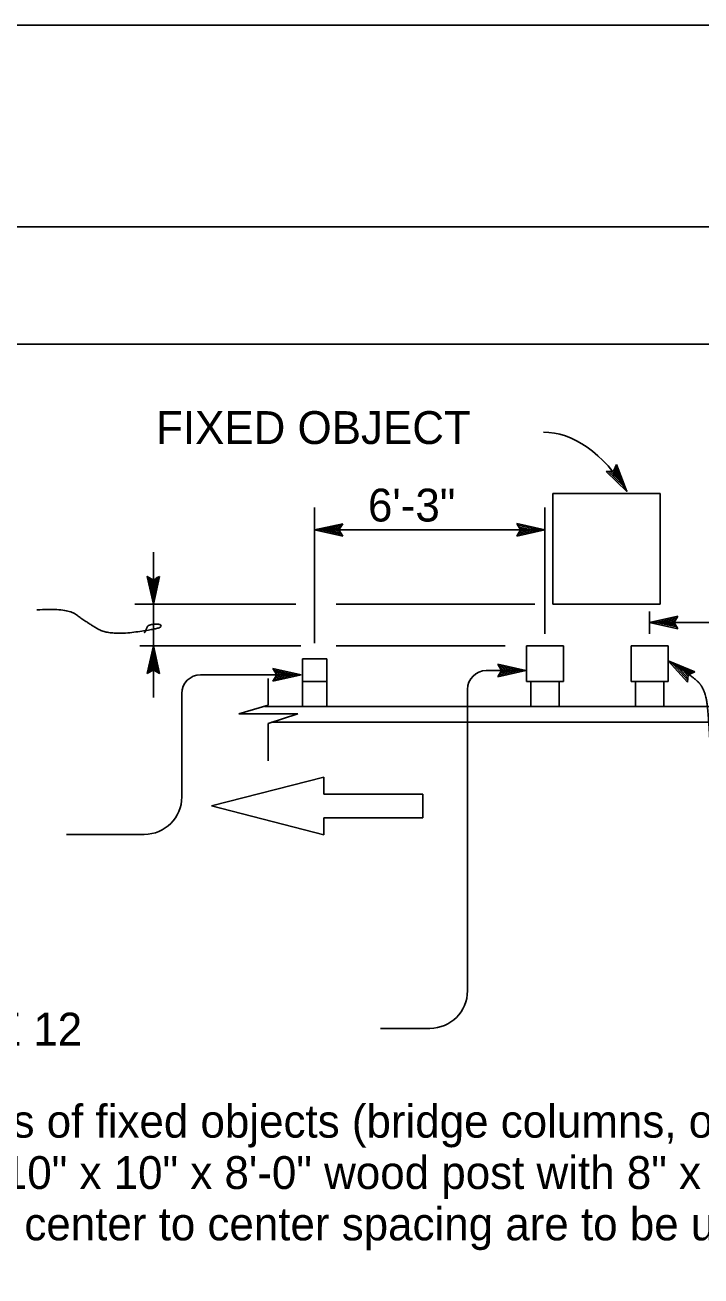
# Model space of a CAD drawing. Extents: x -893 to 867, y -474 to 712.
# Drawn here: x -620.5 to -476.4, y 445.5 to 712 of the extents above; entities that cross this region are included whole.
import ezdxf

# ---------------------------------------------------------------- set-up
doc = ezdxf.new("R2010")
doc.units = 0
for name, color, linetype in [('10 Sheet Format', 7, 'Continuous'), ('56 Stage 3 Anno', 7, 'Continuous'), ('57 Undefined', 7, 'Continuous'), ('60 Nongeo Data', 7, 'Continuous')]:
    doc.layers.add(name, color=color, linetype=linetype)

msp = doc.modelspace()

# ---------------------------------------------------------------- linework, layer by layer
at = {"layer": '10 Sheet Format'}
msp.add_line((-813.45, 643.96), (811.55, 643.96), dxfattribs=at)
for points in [[(-893.45, -474.04), (866.55, -474.04), (866.55, 711.96), (-893.45, 711.96)], [(-863.43, 668.96), (836.57, 668.96), (836.57, -431.04), (-863.43, -431.04)], [(-863.43, 668.96), (836.57, 668.96), (836.57, -431.04), (-863.43, -431.04)]]:
    msp.add_lwpolyline(points, close=True, dxfattribs=at)
at = {"layer": '56 Stage 3 Anno'}
for p, q in [((-494.4, 618.32), (-495.06, 616.92)), ((-492.17, 612.6), (-494.4, 618.32)), ((-494.4, 618.32), (-494.4, 618.32)), ((-495.06, 616.92), (-496.62, 616.84)), ((-496.62, 616.84), (-496.62, 616.84)), ((-496.62, 616.84), (-492.17, 612.6)), ((-496.2, 616.86), (-492.94, 613.74)), ((-495.77, 616.86), (-493.71, 614.89)), ((-495.39, 616.91), (-494.48, 616.04)), ((-494.48, 616.04), (-494.93, 617.19)), ((-493.71, 614.89), (-494.76, 617.59)), ((-492.94, 613.76), (-494.57, 617.93)), ((-492.17, 612.6), (-492.17, 612.6)), ((-558.76, 580.27), (-558.76, 609.14)), ((-509.65, 582.29), (-509.65, 609.14)), ((-558.76, 604.4), (-552.76, 605.73)), ((-557.36, 604.4), (-552.99, 605.37)), ((-555.99, 604.4), (-553.17, 605.02)), ((-552.76, 605.73), (-553.56, 604.4)), ((-552.76, 605.73), (-552.76, 605.73)), ((-514.85, 604.4), (-515.65, 605.74)), ((-515.65, 605.74), (-515.65, 605.74)), ((-515.65, 605.74), (-509.65, 604.4)), ((-515.44, 605.38), (-511.03, 604.4)), ((-515.2, 605.02), (-512.42, 604.4)), ((-558.76, 604.4), (-509.65, 604.4)), ((-552.76, 603.06), (-558.76, 604.4)), ((-558.76, 604.4), (-558.76, 604.4)), ((-552.97, 603.42), (-557.38, 604.4)), ((-553.21, 603.78), (-555.99, 604.4)), ((-554.61, 604.4), (-553.4, 604.66)), ((-553.38, 604.12), (-554.61, 604.4)), ((-553.56, 604.4), (-552.76, 603.06)), ((-552.76, 603.06), (-552.76, 603.06)), ((-509.65, 604.4), (-515.65, 603.07)), ((-515.65, 603.07), (-514.85, 604.4)), ((-515.65, 603.07), (-515.65, 603.07)), ((-511.04, 604.4), (-515.42, 603.43)), ((-512.42, 604.4), (-515.24, 603.78)), ((-515.03, 604.68), (-513.8, 604.4)), ((-513.8, 604.4), (-515.01, 604.14)), ((-509.65, 604.4), (-509.65, 604.4)), ((-593.12, 588.6), (-593.12, 599.64)), ((-597.07, 588.6), (-562.75, 588.6)), ((-593.12, 588.6), (-593.12, 579.72)), ((-554.18, 588.6), (-511.84, 588.6)), ((-487.34, 582.29), (-487.34, 587.03)), ((-487.34, 584.7), (-481.34, 586.03)), ((-481.34, 583.36), (-487.34, 584.7)), ((-487.34, 584.7), (-487.34, 584.7)), ((-487.34, 584.7), (-461.36, 584.7)), ((-481.55, 583.72), (-485.96, 584.7)), ((-485.94, 584.71), (-481.57, 585.67)), ((-484.57, 584.7), (-481.75, 585.33)), ((-481.79, 584.08), (-484.57, 584.7)), ((-483.19, 584.7), (-481.98, 584.97)), ((-481.96, 584.42), (-483.19, 584.7)), ((-481.34, 586.03), (-482.14, 584.7)), ((-482.14, 584.7), (-481.34, 583.36)), ((-481.34, 586.03), (-481.34, 586.03)), ((-481.34, 583.36), (-481.34, 583.36)), ((-596, 579.72), (-561.68, 579.72)), ((-593.12, 568.69), (-593.12, 579.72)), ((-554.18, 579.72), (-518.14, 579.72)), ((-518.93, 574.43), (-519.73, 575.77)), ((-519.73, 575.77), (-519.73, 575.77)), ((-519.73, 575.77), (-513.73, 574.43)), ((-479.26, 572), (-483.4, 576.54)), ((-483.4, 576.54), (-483.4, 576.54)), ((-483.4, 576.54), (-477.72, 574.18)), ((-479.23, 572.41), (-482.27, 575.75)), ((-482.26, 575.74), (-478.12, 574.02)), ((-583.06, 573.53), (-561.63, 573.53)), ((-566.83, 573.53), (-567.63, 574.87)), ((-567.63, 574.87), (-567.63, 574.87)), ((-567.63, 574.87), (-561.63, 573.53)), ((-561.63, 573.53), (-567.63, 572.2)), ((-567.63, 572.2), (-566.83, 573.53)), ((-567.41, 574.51), (-563.01, 573.53)), ((-563.02, 573.52), (-567.39, 572.56)), ((-564.39, 573.53), (-567.21, 572.9)), ((-567.18, 574.15), (-564.39, 573.53)), ((-567, 573.81), (-565.77, 573.53)), ((-565.77, 573.53), (-566.98, 573.26)), ((-561.63, 573.53), (-561.63, 573.53)), ((-522.16, 574.43), (-513.73, 574.43)), ((-513.73, 574.43), (-519.73, 573.1)), ((-519.73, 573.1), (-518.93, 574.43)), ((-519.73, 573.1), (-519.73, 573.1)), ((-519.51, 575.42), (-515.11, 574.43)), ((-515.12, 574.43), (-519.49, 573.46)), ((-516.49, 574.43), (-519.32, 573.81)), ((-519.28, 575.06), (-516.49, 574.43)), ((-519.1, 574.71), (-517.87, 574.44)), ((-517.87, 574.44), (-519.08, 574.17)), ((-513.73, 574.43), (-513.73, 574.43)), ((-479.22, 572.84), (-481.14, 574.95)), ((-481.14, 574.95), (-478.47, 573.84)), ((-479.16, 573.22), (-480.01, 574.16)), ((-480.01, 574.16), (-478.87, 573.68)), ((-479.14, 573.55), (-479.26, 572)), ((-477.72, 574.18), (-479.14, 573.55)), ((-477.72, 574.18), (-477.72, 574.18)), ((-568.65, 572.76), (-568.65, 567.04)), ((-567.63, 572.2), (-567.63, 572.2)), ((-526.16, 570.43), (-526.16, 506.22)), ((-479.26, 572), (-479.26, 572)), ((-587.06, 569.53), (-587.06, 566.9)), ((-587.06, 566.9), (-587.06, 547.54)), ((-574.92, 565.23), (-568.65, 567.04)), ((-562.36, 565.23), (-574.92, 565.23)), ((-562.36, 565.23), (-568.65, 563.19)), ((-568.65, 563.19), (-568.65, 555.2)), ((-595.06, 539.54), (-611.66, 539.54)), ((-534.16, 498.22), (-544.72, 498.22))]:
    msp.add_line(p, q, dxfattribs=at)
for points in [[(-591.8, 594.5), (-593.12, 588.6), (-594.43, 594.5), (-594.08, 594.29), (-593.12, 589.97), (-592.15, 594.3), (-592.5, 594.09), (-593.12, 591.32), (-593.73, 594.08), (-593.38, 593.87), (-593.12, 592.68), (-592.85, 593.88), (-593.12, 593.72), (-594.43, 594.5), (-593.12, 593.72)], [(-594.44, 573.82), (-593.12, 579.72), (-591.81, 573.82), (-592.16, 574.03), (-593.12, 578.36), (-594.09, 574.03), (-593.74, 574.24), (-593.12, 577.01), (-592.51, 574.24), (-592.86, 574.45), (-593.12, 575.65), (-593.39, 574.44), (-593.12, 574.61), (-591.81, 573.82), (-593.12, 574.61)]]:
    msp.add_lwpolyline(points, close=True, dxfattribs=at)
for centre, radius, start, end in [((-583.06, 569.53), 4, 90, 180), ((-522.16, 570.43), 4, 90, 180), ((-595.06, 547.54), 8, 270, 0), ((-534.16, 506.22), 8, 270, 0)]:
    msp.add_arc(centre, radius, start, end, dxfattribs=at)
msp.add_ellipse((-506.16, 584.04), major_axis=(5.19, -41.06), ratio=0.550645, start_param=2.268083, end_param=3.082154, dxfattribs=at)
for points in [[(-617.93, 587.36), (-611.52, 587.8), (-607.49, 584.84), (-602.67, 581.91), (-591.7, 583.33), (-591.34, 584.22), (-592.72, 584.39), (-594.31, 584.08), (-594.62, 583.24), (-595, 582.47)], [(-483.4, 576.54), (-477.85, 573.02), (-475.72, 570.54), (-474.84, 566.28), (-474.31, 556.35)]]:
    msp.add_open_spline(points, degree=2, dxfattribs=at)
at = {"layer": '60 Nongeo Data'}
for p, q in [((-485.07, 612.18), (-507.99, 612.18)), ((-507.99, 612.18), (-507.99, 588.6)), ((-485.07, 588.6), (-485.07, 612.18)), ((-507.99, 588.6), (-485.07, 588.6)), ((-513.59, 579.72), (-505.72, 579.72)), ((-513.59, 572.1), (-513.59, 579.72)), ((-505.72, 572.1), (-505.72, 579.72)), ((-491.27, 579.72), (-483.4, 579.72)), ((-491.27, 572.1), (-491.27, 579.72)), ((-483.4, 572.1), (-483.4, 579.72)), ((-561.34, 576.92), (-556.17, 576.92)), ((-561.34, 566.81), (-561.34, 576.92)), ((-556.17, 566.81), (-556.17, 576.92)), ((-561.34, 572.1), (-556.17, 572.1)), ((-513.59, 572.1), (-505.72, 572.1)), ((-512.66, 572.1), (-512.66, 566.81)), ((-506.65, 572.1), (-506.65, 566.81)), ((-491.27, 572.1), (-483.4, 572.1)), ((-490.34, 572.1), (-490.34, 566.81)), ((-484.33, 572.1), (-484.33, 566.81)), ((-569.46, 566.81), (-286.7, 566.81)), ((-567.93, 563.42), (-285.18, 563.42)), ((-580.72, 545.59), (-556.81, 551.73)), ((-556.81, 551.73), (-556.81, 548.09)), ((-556.81, 548.09), (-535.71, 548.09)), ((-535.71, 548.09), (-535.71, 545.59)), ((-556.81, 539.45), (-580.72, 545.59)), ((-535.71, 545.59), (-535.71, 543.09)), ((-535.71, 543.09), (-556.81, 543.09)), ((-556.81, 543.09), (-556.81, 539.45))]:
    msp.add_line(p, q, dxfattribs=at)

# ---------------------------------------------------------------- texts
at = {"layer": '57 Undefined'}
for s, p in [('FIXED OBJECT', (-592.55, 622.7)), ('6\'-3"', (-547.38, 606.19)), ('FIXED OBJECT. SEE NOTE A AND NOTE 12', (-800.75, 494.55)), ('For a series of fixed objects (bridge columns, overhead sign supports, etc.)', (-667.87, 474.94)), ('additional 10" x 10" x 8\'-0" wood post with 8" x 8" x 1\'-2" wood blocks', (-667.87, 464)), ('at 3\'-1 1/2" center to center spacing are to be used between fixed object(s).', (-667.87, 453.06))]:
    msp.add_text(s, height=7, dxfattribs=at).set_placement(p)

doc.saveas('drawing.dxf')
